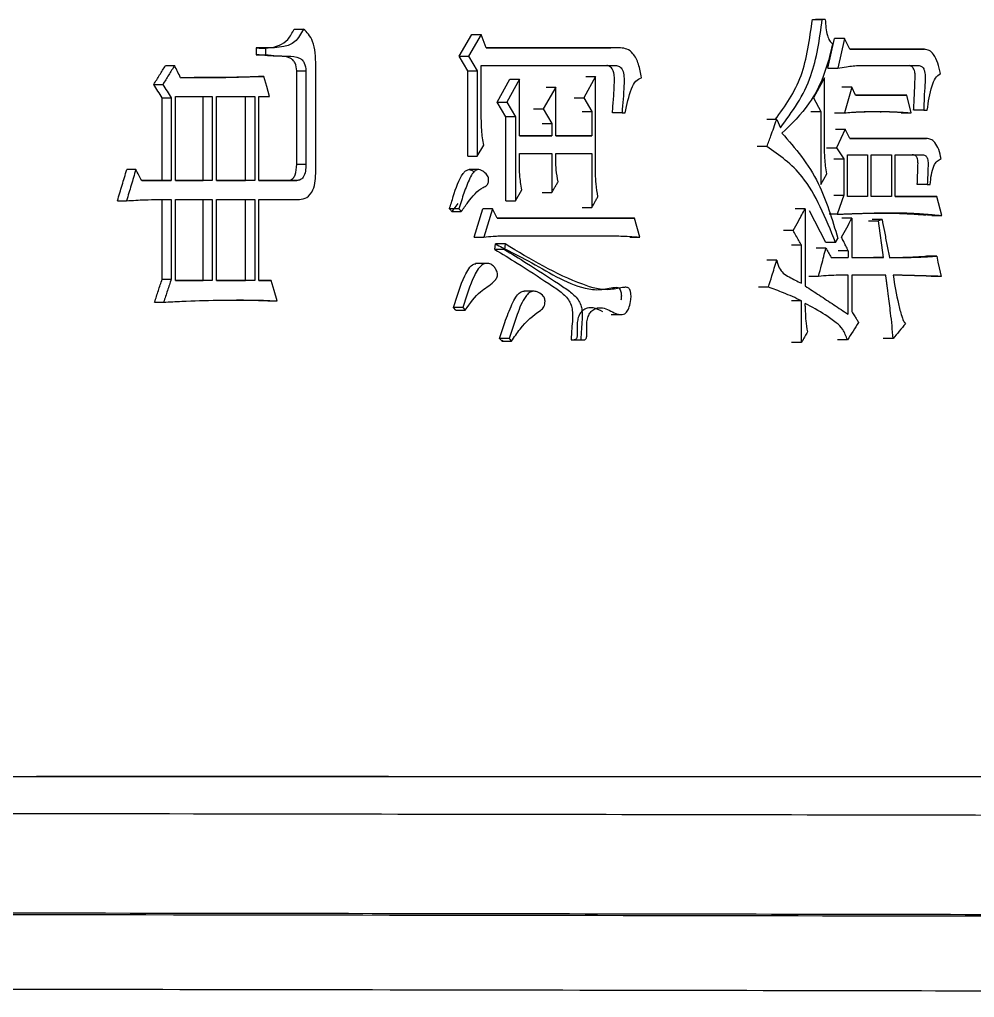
# Model space of a CAD drawing. Header units: millimetres. Extents: x 2278 to 4715, y 679 to 2402.
# Drawn here: x 3396.47 to 3404.12, y 967.15 to 974.97 of the extents above; entities that cross this region are included whole.
import ezdxf

# ---------------------------------------------------------------- set-up
doc = ezdxf.new("R2010")
doc.units = ezdxf.units.MM

msp = doc.modelspace()

# ---------------------------------------------------------------- linework, layer by layer
at = {"color": 7, "linetype": 'Continuous', "lineweight": 25}
for p, q in [((3402.8216, 974.9713), (3402.9006, 974.9713)), ((3402.9244, 974.9713), (3402.8453, 974.9713)), ((3402.9244, 974.9713), (3402.9006, 974.9713)), ((3398.6736, 974.8955), (3398.7476, 974.8955)), ((3399.9932, 974.6792), (3400.0953, 974.8522)), ((3400.1711, 974.8522), (3400.0689, 974.6792)), ((3400.0953, 974.8522), (3400.1711, 974.8522)), ((3400.2094, 974.7441), (3400.1711, 974.8522)), ((3402.9458, 974.5818), (3402.999, 974.8198)), ((3403.0787, 974.8198), (3402.9994, 974.8198)), ((3403.0787, 974.8198), (3403.0253, 974.5818)), ((3403.1201, 974.7333), (3403.0787, 974.8198)), ((3398.4438, 974.7441), (3398.3702, 974.7441)), ((3398.3702, 974.7441), (3398.3702, 974.69)), ((3398.4438, 974.7441), (3398.4438, 974.69)), ((3401.2854, 974.7441), (3400.2094, 974.7441)), ((3400.2094, 974.7441), (3401.2081, 974.7441)), ((3401.2854, 974.7441), (3401.2082, 974.7441)), ((3403.7182, 974.7333), (3403.1201, 974.7333)), ((3403.1201, 974.7333), (3403.6377, 974.7333)), ((3403.6382, 974.7333), (3403.7182, 974.7333)), ((3398.3702, 974.69), (3398.4438, 974.69)), ((3399.9932, 974.6792), (3400.0689, 974.6792)), ((3400.0634, 974.5602), (3399.9932, 974.6792)), ((3400.0689, 974.6792), (3400.1392, 974.5602)), ((3397.6434, 974.6034), (3397.716, 974.6034)), ((3398.6934, 974.5604), (3398.7674, 974.5604)), ((3398.6934, 973.8138), (3398.6934, 974.5604)), ((3398.7674, 974.5604), (3398.7674, 973.8138)), ((3398.8463, 973.7597), (3398.8463, 974.6034)), ((3400.0634, 974.5602), (3400.1392, 974.5602)), ((3400.0634, 973.8787), (3400.0634, 974.5602)), ((3400.1392, 974.5602), (3400.1392, 973.8787)), ((3400.1711, 974.6034), (3401.2543, 974.6035)), ((3400.1711, 974.1816), (3400.1711, 974.6034)), ((3402.9462, 974.5818), (3403.0253, 974.5818)), ((3403.2028, 974.6035), (3403.6775, 974.6035)), ((3398.3569, 974.5169), (3398.4305, 974.5169)), ((3400.2987, 974.3114), (3400.4, 974.4953)), ((3400.4762, 974.4953), (3400.3748, 974.3114)), ((3400.4, 974.4953), (3400.4762, 974.4953)), ((3400.4762, 974.041), (3400.4762, 974.4953)), ((3401.0862, 974.5169), (3400.9924, 974.3438)), ((3401.0092, 974.5169), (3401.0862, 974.5169)), ((3401.0862, 973.7381), (3401.0862, 974.5169)), ((3402.9184, 974.5061), (3402.8291, 974.3439)), ((3402.9184, 973.9544), (3402.9184, 974.5061)), ((3397.5492, 974.452), (3397.6218, 974.452)), ((3400.7666, 974.4304), (3400.6658, 974.2573)), ((3400.69, 974.4304), (3400.7666, 974.4304)), ((3400.7666, 974.041), (3400.7666, 974.4304)), ((3403.1378, 974.4304), (3403.0585, 974.4304)), ((3403.1378, 974.4304), (3403.0787, 974.2249)), ((3403.1674, 974.3655), (3403.1378, 974.4304)), ((3397.6165, 974.3438), (3397.6891, 974.3438)), ((3397.6165, 973.684), (3397.6165, 974.3438)), ((3397.6891, 974.3438), (3397.6891, 973.684)), ((3397.7228, 973.684), (3397.7228, 974.3546)), ((3397.7228, 974.3546), (3398.0178, 974.3546)), ((3397.9447, 973.684), (3397.9447, 974.3546)), ((3398.0178, 974.3546), (3398.0178, 973.684)), ((3398.0512, 973.684), (3398.0512, 974.3546)), ((3398.0512, 974.3546), (3398.3576, 974.3546)), ((3398.284, 973.684), (3398.2841, 974.3546)), ((3398.3576, 974.3546), (3398.3576, 973.684)), ((3398.3907, 974.3546), (3398.4769, 974.3546)), ((3398.3907, 973.684), (3398.3907, 974.3546)), ((3400.9156, 974.3438), (3400.9924, 974.3438)), ((3400.9924, 974.3438), (3401.0549, 974.2357)), ((3402.8291, 974.3439), (3402.8887, 974.2357)), ((3403.4986, 974.3655), (3403.5784, 974.3655)), ((3403.6134, 974.2249), (3403.5784, 974.3655)), ((3400.2987, 974.3114), (3400.3748, 974.3114)), ((3400.3684, 974.1924), (3400.2987, 974.3114)), ((3400.3748, 974.3114), (3400.4446, 974.1924)), ((3400.5893, 974.2573), (3400.6658, 974.2573)), ((3400.6658, 974.2573), (3400.7351, 974.1383)), ((3403.7124, 974.2465), (3403.6324, 974.2465)), ((3403.7124, 974.2465), (3403.7414, 974.2465)), ((3400.3683, 973.5217), (3400.3684, 974.1924)), ((3400.4446, 974.1924), (3400.3684, 974.1924)), ((3400.4446, 974.1924), (3400.4446, 973.5217)), ((3400.978, 974.2357), (3401.0549, 974.2357)), ((3401.0549, 974.2357), (3401.0549, 974.041)), ((3401.2978, 974.2249), (3401.2206, 974.2249)), ((3401.2978, 974.2249), (3401.3226, 974.2249)), ((3402.5357, 974.1708), (3402.4571, 974.1708)), ((3402.5357, 974.1708), (3402.5657, 974.1059)), ((3402.8097, 974.2357), (3402.8887, 974.2357)), ((3402.8887, 974.2357), (3402.8887, 973.6516)), ((3402.9994, 974.2249), (3403.0787, 974.2249)), ((3403.5335, 974.2249), (3403.6134, 974.2249)), ((3400.6586, 974.1383), (3400.7351, 974.1383)), ((3400.7351, 974.1383), (3400.7351, 974.041)), ((3403.0054, 974.0951), (3403.0846, 974.0951)), ((3403.0846, 974.0951), (3403.0135, 973.9436)), ((3403.1201, 974.0193), (3403.0846, 974.0951)), ((3400.7351, 974.041), (3400.4762, 974.041)), ((3400.4762, 974.041), (3400.6585, 974.041)), ((3400.6586, 974.041), (3400.7351, 974.041)), ((3401.0549, 974.041), (3400.7666, 974.041)), ((3400.7666, 974.041), (3400.9779, 974.041)), ((3400.978, 974.041), (3401.0549, 974.041)), ((3403.7356, 974.0194), (3403.1201, 974.0193)), ((3403.1201, 974.0193), (3403.6551, 974.0194)), ((3403.6556, 974.0194), (3403.7356, 974.0194)), ((3400.1392, 973.8787), (3400.1903, 973.9652)), ((3402.4575, 973.9544), (3402.379, 973.9544)), ((3402.9343, 973.9436), (3403.0135, 973.9436)), ((3403.0135, 973.9436), (3403.0727, 973.8571)), ((3400.0634, 973.8787), (3400.1392, 973.8787)), ((3400.4762, 973.9003), (3400.7351, 973.9003)), ((3400.4762, 973.8246), (3400.4762, 973.9003)), ((3400.7351, 973.9003), (3400.7351, 973.5866)), ((3400.7666, 973.9003), (3401.0549, 973.9003)), ((3400.7666, 973.8462), (3400.7666, 973.9003)), ((3401.0549, 973.9003), (3401.0549, 973.4676)), ((3402.9935, 973.8571), (3403.0727, 973.8571)), ((3403.0727, 973.8571), (3403.0727, 973.565)), ((3403.1023, 973.5542), (3403.1023, 973.8895)), ((3403.1023, 973.8895), (3403.2617, 973.8895)), ((3403.2617, 973.8895), (3403.2617, 973.5542)), ((3403.2912, 973.5542), (3403.2912, 973.8895)), ((3403.2912, 973.8895), (3403.4556, 973.8895)), ((3403.4556, 973.8895), (3403.4556, 973.5542)), ((3403.4849, 973.8895), (3403.7007, 973.8895)), ((3403.4849, 973.5542), (3403.4849, 973.8895)), ((3403.6209, 973.8895), (3403.7009, 973.8895)), ((3398.6934, 973.8138), (3398.7674, 973.8138)), ((3397.4057, 973.7705), (3397.3334, 973.7705)), ((3400.1513, 973.7709), (3400.0749, 973.7709)), ((3402.8887, 973.6516), (3402.9363, 973.7381)), ((3397.6891, 973.684), (3397.453, 973.684)), ((3397.453, 973.684), (3397.6165, 973.684)), ((3397.6165, 973.684), (3397.6891, 973.684)), ((3398.0178, 973.684), (3397.7228, 973.684)), ((3397.7228, 973.684), (3397.9447, 973.684)), ((3398.0178, 973.684), (3397.9447, 973.684)), ((3398.3576, 973.684), (3398.0512, 973.684)), ((3398.0512, 973.684), (3398.284, 973.684)), ((3398.3576, 973.684), (3398.284, 973.684)), ((3398.6949, 973.684), (3398.3907, 973.684)), ((3398.3907, 973.684), (3398.621, 973.684)), ((3398.621, 973.684), (3398.6949, 973.684)), ((3403.7414, 973.6516), (3403.6614, 973.6516)), ((3403.7414, 973.6516), (3403.7647, 973.6516)), ((3400.4446, 973.5217), (3400.4952, 973.6083)), ((3400.6586, 973.5866), (3400.7351, 973.5866)), ((3402.9935, 973.565), (3403.0727, 973.565)), ((3403.0727, 973.565), (3403.0194, 973.4136)), ((3403.2617, 973.5542), (3403.1023, 973.5542)), ((3403.2617, 973.5542), (3403.1823, 973.5542)), ((3403.4556, 973.5542), (3403.2912, 973.5542)), ((3403.4556, 973.5542), (3403.3759, 973.5542)), ((3403.8169, 973.5542), (3403.4849, 973.5542)), ((3403.4849, 973.5542), (3403.7363, 973.5542)), ((3403.7367, 973.5542), (3403.8169, 973.5542)), ((3403.8574, 973.4028), (3403.8169, 973.5542)), ((3397.259, 973.5217), (3397.3312, 973.5217)), ((3397.6165, 972.8943), (3397.6165, 973.5325)), ((3397.6891, 973.5325), (3397.6891, 972.8943)), ((3397.7228, 972.8835), (3397.7228, 973.5325)), ((3397.7228, 973.5325), (3398.0178, 973.5325)), ((3397.9447, 972.8835), (3397.9447, 973.5325)), ((3398.0178, 973.5325), (3398.0178, 972.8835)), ((3398.0512, 972.8835), (3398.0512, 973.5325)), ((3398.0512, 973.5325), (3398.3576, 973.5325)), ((3398.284, 972.8835), (3398.284, 973.5325)), ((3398.3576, 973.5325), (3398.3576, 972.8835)), ((3398.3907, 973.5325), (3398.7147, 973.5325)), ((3398.3907, 972.8835), (3398.3907, 973.5325)), ((3399.9825, 973.4987), (3399.9357, 973.4352)), ((3400.3683, 973.5217), (3400.4446, 973.5217)), ((3400.978, 973.4676), (3401.0549, 973.4676)), ((3399.9921, 973.4568), (3399.9165, 973.4568)), ((3399.9357, 973.4352), (3400.0113, 973.4352)), ((3400.1144, 973.2297), (3400.1844, 973.4568)), ((3400.2603, 973.4568), (3400.1844, 973.4568)), ((3400.2603, 973.4568), (3400.1903, 973.2297)), ((3400.2985, 973.3811), (3400.2603, 973.4568)), ((3401.397, 973.3811), (3400.2985, 973.3811)), ((3400.2985, 973.3811), (3401.3196, 973.3811)), ((3401.3197, 973.3811), (3401.397, 973.3811)), ((3401.4403, 973.2297), (3401.397, 973.3811)), ((3402.7634, 973.4568), (3402.6846, 973.4568)), ((3402.7634, 973.4568), (3402.7634, 972.8403)), ((3402.928, 973.1864), (3402.7994, 973.4395)), ((3403.0194, 973.4136), (3402.956, 973.4136)), ((3403.1378, 973.3811), (3403.0585, 973.3811)), ((3403.1378, 973.3811), (3403.1378, 973.0674)), ((3403.7767, 973.4028), (3403.7093, 973.4085)), ((3403.7772, 973.4028), (3403.8574, 973.4028)), ((3403.2704, 973.3595), (3403.35, 973.3595)), ((3403.3794, 973.3703), (3403.2998, 973.3703)), ((3403.3794, 973.3703), (3403.35, 973.3595)), ((3400.1144, 973.2297), (3400.1903, 973.2297)), ((3400.3684, 973.2405), (3401.2232, 973.2405)), ((3401.1461, 973.2405), (3401.2232, 973.2405)), ((3401.363, 973.2297), (3401.4403, 973.2297)), ((3402.6677, 973.2838), (3402.589, 973.2838)), ((3400.2796, 973.1323), (3400.286, 973.1756)), ((3400.3621, 973.1756), (3400.286, 973.1756)), ((3400.3621, 973.1756), (3400.3557, 973.1323)), ((3402.7335, 973.1648), (3402.6547, 973.1648)), ((3402.7335, 972.8619), (3402.7335, 973.1648)), ((3403.0075, 973.1864), (3403.0253, 973.2188)), ((3400.3557, 973.1323), (3400.2796, 973.1323)), ((3402.9303, 973.1431), (3402.8513, 973.1431)), ((3402.9719, 973.0674), (3403.1082, 973.0674)), ((3403.1082, 973.1215), (3403.029, 973.1215)), ((3403.029, 973.0674), (3403.1082, 973.0674)), ((3403.1082, 973.1215), (3403.1082, 973.0674)), ((3403.1378, 973.0674), (3403.3911, 973.0674)), ((3403.3911, 973.0674), (3403.3115, 973.0674)), ((3403.8169, 973.0782), (3403.7363, 973.0782)), ((3400.2011, 973.0187), (3400.1252, 973.0186)), ((3402.5357, 973.0458), (3402.4568, 973.0458)), ((3402.8708, 972.916), (3402.7918, 972.916)), ((3403.1082, 972.6131), (3403.1082, 972.9268)), ((3403.4087, 972.9268), (3403.1378, 972.9268)), ((3403.1378, 972.9268), (3403.1378, 972.6347)), ((3403.8516, 972.916), (3403.7714, 972.916)), ((3397.6165, 972.8943), (3397.6891, 972.8943)), ((3398.0178, 972.8835), (3397.7228, 972.8835)), ((3397.7228, 972.8835), (3397.9447, 972.8835)), ((3398.0178, 972.8835), (3397.9447, 972.8835)), ((3398.3576, 972.8835), (3398.0512, 972.8835)), ((3398.0512, 972.8835), (3398.284, 972.8835)), ((3398.3576, 972.8835), (3398.284, 972.8835)), ((3398.4901, 972.8835), (3398.3907, 972.8835)), ((3398.3907, 972.8835), (3398.4165, 972.8835)), ((3398.4165, 972.8835), (3398.4901, 972.8835)), ((3400.5902, 972.7976), (3400.5133, 972.7976)), ((3402.4695, 972.8294), (3402.391, 972.8294)), ((3397.556, 972.7104), (3397.6285, 972.7104)), ((3398.4627, 972.7212), (3398.5365, 972.7212)), ((3402.7335, 972.7213), (3402.6547, 972.7213)), ((3402.7335, 972.3859), (3402.7335, 972.7213)), ((3402.7634, 972.678), (3402.7634, 972.6996)), ((3399.9676, 972.6455), (3399.9485, 972.6672)), ((3399.9676, 972.6455), (3400.0433, 972.6455)), ((3400.0241, 972.6672), (3400.0433, 972.6455)), ((3401.2118, 972.61), (3401.2895, 972.61)), ((3400.3938, 972.4184), (3400.3176, 972.4184)), ((3400.3439, 972.407), (3400.3366, 972.3968)), ((3400.3366, 972.3968), (3400.4128, 972.3968)), ((3400.9156, 972.4075), (3400.9924, 972.4075)), ((3402.7335, 972.3859), (3402.6547, 972.3859)), ((3403.1024, 972.4076), (3403.0231, 972.4076)), ((3403.4673, 972.4184), (3403.3876, 972.4184))]:
    msp.add_line(p, q, dxfattribs=at)
at = {"color": 7, "linetype": 'Continuous', "lineweight": 25, "flags": 128}
for points in [[(3398.4769, 974.3546), (3398.4537, 974.4358), (3398.4305, 974.5169)], [(3399.9357, 973.4352), (3399.9309, 973.4406), (3399.9261, 973.446), (3399.9165, 973.4568)], [(3399.9921, 973.4568), (3400.0017, 973.446), (3400.0113, 973.4352)], [(3403.3911, 973.0674), (3403.3774, 973.1648), (3403.3637, 973.2621), (3403.35, 973.3595)], [(3403.0075, 973.1864), (3402.9722, 973.1864), (3402.9501, 973.1864), (3402.9284, 973.1864)], [(3403.8169, 973.0782), (3403.8269, 973.0312), (3403.837, 972.9842), (3403.8516, 972.916)], [(3398.5365, 972.7212), (3398.5133, 972.8024), (3398.4901, 972.8835)], [(3400.0241, 972.6672), (3399.9961, 972.6672), (3399.9723, 972.6672), (3399.9485, 972.6672)], [(3400.3366, 972.3968), (3400.3318, 972.4023), (3400.327, 972.4078), (3400.3176, 972.4184)], [(3400.3938, 972.4184), (3400.3986, 972.4129), (3400.4057, 972.4048), (3400.4128, 972.3968)], [(3400.8906, 972.4075), (3400.919, 972.4075), (3400.9674, 972.4075)]]:
    msp.add_lwpolyline(points, dxfattribs=at)
at = {"color": 7, "linetype": 'Continuous', "lineweight": 25}
for points, knots in [([(3402.5246, 974.1708), (3402.6028, 974.2791), (3402.7565, 974.4922), (3402.7998, 974.8134), (3402.8212, 974.9713)], [0, 0, 0, 0, 0.508538, 1, 1, 1, 1]), ([(3402.5657, 974.1059), (3402.6593, 974.2332), (3402.8293, 974.4645), (3402.8785, 974.8141), (3402.9006, 974.9713)], [0, 0, 0, 0, 0.550671, 1, 1, 1, 1]), ([(3402.8212, 974.9713), (3402.8256, 974.9713), (3402.8335, 974.9713), (3402.8414, 974.9713), (3402.8449, 974.9713)], [0, 0, 0, 0, 0.56, 1, 1, 1, 1]), ([(3402.9244, 974.9713), (3402.9272, 974.9272), (3402.9312, 974.8663), (3402.9571, 974.7995), (3402.975, 974.7841), (3402.9838, 974.7766)], [0, 0, 0, 0, 0.571542, 0.789948, 1, 1, 1, 1]), ([(3398.3702, 974.7441), (3398.4328, 974.7419), (3398.5203, 974.7389), (3398.6268, 974.8056), (3398.6578, 974.8652), (3398.6736, 974.8955)], [0, 0, 0, 0, 0.552607, 0.772172, 1, 1, 1, 1]), ([(3398.7476, 974.8955), (3398.7267, 974.8574), (3398.6857, 974.7826), (3398.5715, 974.7455), (3398.4922, 974.7446), (3398.4438, 974.7441)], [0, 0, 0, 0, 0.287877, 0.565058, 1, 1, 1, 1]), ([(3398.8463, 974.6034), (3398.8441, 974.6716), (3398.841, 974.7657), (3398.7899, 974.8567), (3398.7616, 974.8827), (3398.7476, 974.8955)], [0, 0, 0, 0, 0.57016, 0.787713, 1, 1, 1, 1]), ([(3401.4527, 974.5061), (3401.4466, 974.5432), (3401.4346, 974.6159), (3401.3921, 974.6988), (3401.3381, 974.7393), (3401.3029, 974.7425), (3401.2854, 974.7441)], [0, 0, 0, 0, 0.292671, 0.574804, 0.788903, 1, 1, 1, 1]), ([(3402.9838, 974.7766), (3402.9617, 974.687), (3402.918, 974.5101), (3402.7799, 974.2566), (3402.654, 974.1357), (3402.5778, 974.0626)], [0, 0, 0, 0, 0.288018, 0.569196, 1, 1, 1, 1]), ([(3403.8458, 974.5386), (3403.8399, 974.5674), (3403.8281, 974.6242), (3403.7972, 974.6906), (3403.7579, 974.7283), (3403.7314, 974.7316), (3403.7182, 974.7333)], [0, 0, 0, 0, 0.291495, 0.574413, 0.789057, 1, 1, 1, 1]), ([(3398.6934, 974.5604), (3398.6907, 974.5821), (3398.6866, 974.616), (3398.6644, 974.6496), (3398.621, 974.6781), (3398.52, 974.6751), (3398.4296, 974.6841), (3398.3702, 974.69)], [0, 0, 0, 0, 0.11952, 0.186238, 0.251201, 0.506978, 1, 1, 1, 1]), ([(3398.4438, 974.69), (3398.5033, 974.6841), (3398.5938, 974.6751), (3398.6949, 974.6781), (3398.7384, 974.6496), (3398.7606, 974.6161), (3398.7647, 974.5821), (3398.7674, 974.5604)], [0, 0, 0, 0, 0.493123, 0.748949, 0.813909, 0.880596, 1, 1, 1, 1]), ([(3397.5492, 974.452), (3397.5649, 974.4772), (3397.5963, 974.5277), (3397.6277, 974.5782), (3397.6434, 974.6034)], [0, 0, 0, 0, 0.499999, 1, 1, 1, 1]), ([(3397.716, 974.6034), (3397.7003, 974.5782), (3397.6689, 974.5277), (3397.6375, 974.4772), (3397.6218, 974.452)], [0, 0, 0, 0, 0.499999, 1, 1, 1, 1]), ([(3397.7631, 974.5061), (3397.7553, 974.5223), (3397.7396, 974.5548), (3397.7239, 974.5872), (3397.716, 974.6034)], [0, 0, 0, 0, 0.5, 1, 1, 1, 1]), ([(3401.2205, 974.2249), (3401.2238, 974.2632), (3401.2308, 974.3432), (3401.2365, 974.4388), (3401.237, 974.5105), (3401.2327, 974.5499), (3401.2199, 974.5769), (3401.2048, 974.5932), (3401.1898, 974.6005), (3401.1802, 974.6028), (3401.1771, 974.6035)], [0, 0, 0, 0, 0.268829, 0.56133, 0.664341, 0.768404, 0.830798, 0.892792, 0.965759, 1, 1, 1, 1]), ([(3401.2543, 974.6035), (3401.2644, 974.6006), (3401.2849, 974.5947), (3401.3106, 974.5565), (3401.3149, 974.5002), (3401.3118, 974.3898), (3401.304, 974.2979), (3401.2978, 974.2249)], [0, 0, 0, 0, 0.1108835, 0.2260486, 0.356903, 0.4892019, 1, 1, 1, 1]), ([(3403.0253, 974.5818), (3403.048, 974.5861), (3403.0889, 974.5937), (3403.1481, 974.6014), (3403.1845, 974.6028), (3403.2028, 974.6035)], [0, 0, 0, 0, 0.38409, 0.691775, 1, 1, 1, 1]), ([(3403.6319, 974.2465), (3403.6341, 974.2848), (3403.6387, 974.3621), (3403.6412, 974.4531), (3403.6446, 974.5167), (3403.6422, 974.55), (3403.6347, 974.5739), (3403.6242, 974.5908), (3403.6109, 974.5989), (3403.6014, 974.6021), (3403.5971, 974.6036)], [0, 0, 0, 0, 0.2869683, 0.5805964, 0.6801532, 0.7640188, 0.8265218, 0.8781764, 0.9439894, 1, 1, 1, 1]), ([(3403.6775, 974.6036), (3403.6855, 974.6011), (3403.6984, 974.597), (3403.7133, 974.5786), (3403.729, 974.5324), (3403.7182, 974.415), (3403.7147, 974.3135), (3403.7124, 974.2465)], [0, 0, 0, 0, 0.101343, 0.162893, 0.226662, 0.489518, 1, 1, 1, 1]), ([(3397.763, 974.5063), (3397.8166, 974.5064), (3397.9092, 974.5067), (3398.0207, 974.5075), (3398.0884, 974.5081), (3398.1223, 974.5088), (3398.1464, 974.5093), (3398.1995, 974.5104), (3398.2714, 974.5124), (3398.3334, 974.5157), (3398.3569, 974.5169)], [0, 0, 0, 0, 0.269347, 0.464835, 0.56258, 0.611452, 0.635888, 0.68476, 0.880254, 1, 1, 1, 1]), ([(3398.4305, 974.5169), (3398.3921, 974.5149), (3398.3488, 974.5127), (3398.2861, 974.5107), (3398.2234, 974.5094), (3398.1461, 974.5078), (3398.0687, 974.5074), (3398.0202, 974.507), (3397.9862, 974.5068), (3397.9668, 974.5067), (3397.9547, 974.5066), (3397.945, 974.5066), (3397.9352, 974.5065), (3397.9255, 974.5065), (3397.9134, 974.5065), (3397.9037, 974.5064), (3397.8915, 974.5064), (3397.8818, 974.5064), (3397.8696, 974.5063), (3397.8599, 974.5063), (3397.8502, 974.5063), (3397.8404, 974.5062), (3397.8307, 974.5062), (3397.8185, 974.5062), (3397.81, 974.5062), (3397.8015, 974.5062), (3397.7966, 974.5061), (3397.7905, 974.5061), (3397.7857, 974.5061), (3397.7808, 974.5061), (3397.776, 974.5061), (3397.7701, 974.5061), (3397.7654, 974.5061), (3397.7631, 974.5061)], [0, 0, 0, 0, 0.174064, 0.195822, 0.282854, 0.456917, 0.543949, 0.63098, 0.674496, 0.696253, 0.718011, 0.72889, 0.739769, 0.761527, 0.772406, 0.794164, 0.805043, 0.8268, 0.837679, 0.859437, 0.870316, 0.881195, 0.902953, 0.913832, 0.93559, 0.941029, 0.951908, 0.957347, 0.968226, 0.973666, 0.979105, 0.989553, 1, 1, 1, 1]), ([(3401.3226, 974.2249), (3401.3365, 974.2912), (3401.3555, 974.3829), (3401.4046, 974.4836), (3401.4369, 974.4987), (3401.4527, 974.5061)], [0, 0, 0, 0, 0.5729384, 0.7913837, 1, 1, 1, 1]), ([(3403.7414, 974.2465), (3403.7505, 974.3131), (3403.7631, 974.4052), (3403.804, 974.5074), (3403.8321, 974.5283), (3403.8458, 974.5386)], [0, 0, 0, 0, 0.571986, 0.790496, 1, 1, 1, 1]), ([(3397.6165, 974.3438), (3397.6053, 974.3618), (3397.5829, 974.3979), (3397.5604, 974.434), (3397.5492, 974.452)], [0, 0, 0, 0, 0.5, 1, 1, 1, 1]), ([(3397.6218, 974.452), (3397.633, 974.434), (3397.6555, 974.3979), (3397.6779, 974.3618), (3397.6891, 974.3438)], [0, 0, 0, 0, 0.499999, 1, 1, 1, 1]), ([(3403.5784, 974.3655), (3403.479, 974.3655), (3403.3425, 974.3655), (3403.2048, 974.3655), (3403.1674, 974.3655)], [0, 0, 0, 0, 0.728341, 1, 1, 1, 1]), ([(3403.1674, 974.3655), (3403.2409, 974.3655), (3403.3516, 974.3655), (3403.4613, 974.3655), (3403.4981, 974.3655)], [0, 0, 0, 0, 0.664139, 1, 1, 1, 1]), ([(3400.1903, 973.9652), (3400.1839, 974.005), (3400.1726, 974.0761), (3400.1716, 974.1493), (3400.1711, 974.1816)], [0, 0, 0, 0, 0.558835, 1, 1, 1, 1]), ([(3402.4575, 973.9544), (3402.468, 973.9835), (3402.4863, 974.034), (3402.5124, 974.1061), (3402.5279, 974.1492), (3402.5357, 974.1708)], [0, 0, 0, 0, 0.402386, 0.701193, 1, 1, 1, 1]), ([(3403.0787, 974.2249), (3403.097, 974.2263), (3403.1246, 974.2284), (3403.1567, 974.2307), (3403.1728, 974.2317), (3403.1888, 974.2326), (3403.237, 974.2352), (3403.3011, 974.2367), (3403.3741, 974.2362), (3403.4129, 974.2351), (3403.4357, 974.2343), (3403.4425, 974.2341), (3403.4516, 974.2337), (3403.4607, 974.2333), (3403.4698, 974.2329), (3403.4766, 974.2326), (3403.4834, 974.2323), (3403.4925, 974.2318), (3403.5016, 974.2314), (3403.5107, 974.2309), (3403.5175, 974.2305), (3403.5266, 974.23), (3403.5357, 974.2295), (3403.547, 974.2289), (3403.5584, 974.2282), (3403.572, 974.2274), (3403.5903, 974.2263), (3403.6041, 974.2254), (3403.6134, 974.2249)], [0, 0, 0, 0, 0.1024398, 0.1536597, 0.1792697, 0.1920747, 0.2432948, 0.4481938, 0.5506355, 0.6530768, 0.6658817, 0.6786867, 0.6914917, 0.7171016, 0.7299066, 0.7427115, 0.7555165, 0.7683215, 0.7939314, 0.8067364, 0.8195413, 0.8323463, 0.8579562, 0.8707612, 0.8963711, 0.9219811, 0.947591, 1, 1, 1, 1]), ([(3403.1657, 974.2312), (3403.1668, 974.2312), (3403.1759, 974.2316), (3403.2642, 974.2352), (3403.3196, 974.2349), (3403.3579, 974.2342), (3403.3659, 974.2339), (3403.3708, 974.2338)], [0, 0, 0, 0, 0.061722, 0.491152, 0.730794, 0.835184, 1, 1, 1, 1]), ([(3402.5778, 974.0626), (3402.684, 973.9402), (3402.8766, 973.718), (3402.9792, 973.3735), (3403.0253, 973.2188)], [0, 0, 0, 0, 0.551113, 1, 1, 1, 1]), ([(3403.8516, 973.8571), (3403.8462, 973.8824), (3403.8357, 973.9322), (3403.806, 973.9873), (3403.7705, 974.016), (3403.7472, 974.0182), (3403.7356, 974.0194)], [0, 0, 0, 0, 0.291879, 0.573778, 0.788361, 1, 1, 1, 1]), ([(3403.0075, 973.1864), (3402.9281, 973.3818), (3402.7886, 973.7249), (3402.5571, 973.8854), (3402.4575, 973.9544)], [0, 0, 0, 0, 0.569597, 1, 1, 1, 1]), ([(3402.9363, 973.7381), (3402.9302, 973.7792), (3402.9197, 973.8503), (3402.9188, 973.9235), (3402.9184, 973.9544)], [0, 0, 0, 0, 0.576908, 1, 1, 1, 1]), ([(3403.6609, 973.6516), (3403.6631, 973.7009), (3403.6659, 973.763), (3403.6676, 973.8373), (3403.6593, 973.8737), (3403.6395, 973.8881), (3403.6266, 973.8891), (3403.6203, 973.8896)], [0, 0, 0, 0, 0.513666, 0.647616, 0.773872, 0.888864, 1, 1, 1, 1]), ([(3403.7007, 973.8896), (3403.7071, 973.8891), (3403.72, 973.8881), (3403.7398, 973.8737), (3403.7481, 973.8373), (3403.7464, 973.763), (3403.7436, 973.7009), (3403.7414, 973.6516)], [0, 0, 0, 0, 0.111245, 0.226323, 0.352571, 0.486481, 1, 1, 1, 1]), ([(3403.7647, 973.6516), (3403.767, 973.6777), (3403.7716, 973.7295), (3403.7894, 973.7963), (3403.8182, 973.8423), (3403.8406, 973.8522), (3403.8516, 973.8571)], [0, 0, 0, 0, 0.2904, 0.575151, 0.790821, 1, 1, 1, 1]), ([(3398.621, 973.684), (3398.6287, 973.6845), (3398.6441, 973.6855), (3398.666, 973.7003), (3398.6903, 973.7409), (3398.6921, 973.7835), (3398.6934, 973.8138)], [0, 0, 0, 0, 0.177833, 0.357864, 0.544114, 1, 1, 1, 1]), ([(3398.7674, 973.8138), (3398.7668, 973.795), (3398.7656, 973.758), (3398.7499, 973.7101), (3398.7223, 973.6862), (3398.704, 973.6847), (3398.6949, 973.684)], [0, 0, 0, 0, 0.293264, 0.577264, 0.790624, 1, 1, 1, 1]), ([(3400.4952, 973.6083), (3400.4889, 973.648), (3400.4777, 973.7192), (3400.4767, 973.7923), (3400.4762, 973.8246)], [0, 0, 0, 0, 0.558836, 1, 1, 1, 1]), ([(3400.7855, 973.6732), (3400.7797, 973.7049), (3400.7695, 973.7616), (3400.7675, 973.8203), (3400.7666, 973.8462)], [0, 0, 0, 0, 0.558879, 1, 1, 1, 1]), ([(3397.259, 973.5217), (3397.2714, 973.5632), (3397.2962, 973.6461), (3397.321, 973.729), (3397.3334, 973.7705)], [0, 0, 0, 0, 0.5, 1, 1, 1, 1]), ([(3397.4057, 973.7705), (3397.3933, 973.729), (3397.3684, 973.6461), (3397.3436, 973.5632), (3397.3312, 973.5217)], [0, 0, 0, 0, 0.499999, 1, 1, 1, 1]), ([(3397.453, 973.684), (3397.4451, 973.6984), (3397.4294, 973.7272), (3397.4136, 973.7561), (3397.4057, 973.7705)], [0, 0, 0, 0, 0.500001, 1, 1, 1, 1]), ([(3398.7147, 973.5325), (3398.7355, 973.5346), (3398.7776, 973.5387), (3398.8257, 973.6003), (3398.8441, 973.6811), (3398.8456, 973.7334), (3398.8463, 973.7597)], [0, 0, 0, 0, 0.266734, 0.54095, 0.768753, 1, 1, 1, 1]), ([(3399.9165, 973.4568), (3399.9267, 973.4894), (3399.9575, 973.5876), (3399.9926, 973.7044), (3400.0453, 973.7621), (3400.069, 973.7735), (3400.093, 973.7675), (3400.107, 973.7573), (3400.114, 973.7521)], [0, 0, 0, 0, 0.229685, 0.691562, 0.770769, 0.85031, 0.924651, 1, 1, 1, 1]), ([(3400.0113, 973.4352), (3400.0288, 973.4597), (3400.0815, 973.5337), (3400.1487, 973.6153), (3400.2112, 973.6388), (3400.225, 973.6574), (3400.2294, 973.6713), (3400.2305, 973.6874), (3400.2283, 973.7049), (3400.2216, 973.7232), (3400.2032, 973.7455), (3400.1791, 973.7613), (3400.1519, 973.7734), (3400.1281, 973.7667), (3400.1019, 973.7445), (3400.0686, 973.681), (3400.0309, 973.5838), (3400.0051, 973.4993), (3399.9921, 973.4568)], [0, 0, 0, 0, 0.109185, 0.329159, 0.383764, 0.397994, 0.412315, 0.428913, 0.44575, 0.465116, 0.490353, 0.552222, 0.585254, 0.61868, 0.660425, 0.720614, 0.859403, 1, 1, 1, 1]), ([(3401.1049, 973.5542), (3401.0988, 973.5878), (3401.0878, 973.648), (3401.0867, 973.7105), (3401.0862, 973.7381)], [0, 0, 0, 0, 0.558545, 1, 1, 1, 1]), ([(3400.7351, 973.5866), (3400.7423, 973.599), (3400.7543, 973.6196), (3400.7711, 973.6484), (3400.7807, 973.6649), (3400.7855, 973.6732)], [0, 0, 0, 0, 0.42837, 0.714189, 1, 1, 1, 1]), ([(3401.0549, 973.4676), (3401.0621, 973.48), (3401.074, 973.5006), (3401.0906, 973.5294), (3401.1001, 973.5459), (3401.1049, 973.5542)], [0, 0, 0, 0, 0.428365, 0.714185, 1, 1, 1, 1]), ([(3397.3312, 973.5217), (3397.3803, 973.5245), (3397.4646, 973.5292), (3397.5839, 973.5318), (3397.654, 973.5323), (3397.6891, 973.5325)], [0, 0, 0, 0, 0.41049, 0.705225, 1, 1, 1, 1]), ([(3402.6677, 973.2838), (3402.6815, 973.3087), (3402.7044, 973.35), (3402.7363, 973.4077), (3402.7544, 973.4405), (3402.7634, 973.4568)], [0, 0, 0, 0, 0.432644, 0.716322, 1, 1, 1, 1]), ([(3403.0194, 973.4136), (3403.0247, 973.4138), (3403.0352, 973.4142), (3403.0509, 973.4148), (3403.0667, 973.4154), (3403.0825, 973.416), (3403.0956, 973.4164), (3403.1087, 973.4169), (3403.1192, 973.4173), (3403.1297, 973.4177), (3403.1376, 973.418), (3403.1441, 973.4182), (3403.1533, 973.4185), (3403.1625, 973.4189), (3403.1729, 973.4192), (3403.1808, 973.4195), (3403.1913, 973.4198), (3403.2017, 973.4202), (3403.2148, 973.4206), (3403.2253, 973.4209), (3403.2357, 973.4213), (3403.2423, 973.4214), (3403.2488, 973.4216), (3403.2553, 973.4218), (3403.2619, 973.422), (3403.2684, 973.4222), (3403.2749, 973.4224), (3403.2815, 973.4226), (3403.288, 973.4227), (3403.2945, 973.4229), (3403.301, 973.4231), (3403.3076, 973.4232), (3403.3141, 973.4234), (3403.3206, 973.4235), (3403.3271, 973.4237), (3403.3415, 973.424), (3403.3962, 973.4251), (3403.469, 973.4257), (3403.5416, 973.4246), (3403.5779, 973.4234), (3403.5986, 973.4226), (3403.6141, 973.4219), (3403.6296, 973.4211), (3403.6451, 973.4202), (3403.658, 973.4194), (3403.6709, 973.4185), (3403.6838, 973.4176), (3403.6967, 973.4167), (3403.7096, 973.4157), (3403.7224, 973.4147), (3403.7379, 973.4135), (3403.7508, 973.4124), (3403.7636, 973.4113), (3403.7765, 973.4102), (3403.7893, 973.409), (3403.8022, 973.4079), (3403.815, 973.4067), (3403.8278, 973.4055), (3403.842, 973.4042), (3403.851, 973.4034), (3403.8574, 973.4028)], [0, 0, 0, 0, 0.018603, 0.037206, 0.055809, 0.074412, 0.093015, 0.102316, 0.120919, 0.130221, 0.139522, 0.148824, 0.153474, 0.172077, 0.181379, 0.19068, 0.199982, 0.218585, 0.227886, 0.246489, 0.255791, 0.265092, 0.269743, 0.279044, 0.288346, 0.292997, 0.302298, 0.311599, 0.31625, 0.325552, 0.334853, 0.339504, 0.348805, 0.358107, 0.362758, 0.372059, 0.409265, 0.558092, 0.632505, 0.669711, 0.688314, 0.706917, 0.72552, 0.744123, 0.762726, 0.772028, 0.790631, 0.809233, 0.818535, 0.837138, 0.855741, 0.874344, 0.883645, 0.902248, 0.920851, 0.930153, 0.948756, 0.967359, 0.97666, 1, 1, 1, 1]), ([(3403.055, 973.2297), (3403.0688, 973.2549), (3403.0964, 973.3054), (3403.124, 973.3559), (3403.1378, 973.3811)], [0, 0, 0, 0, 0.5, 1, 1, 1, 1]), ([(3403.2287, 973.421), (3403.2287, 973.421), (3403.2287, 973.421), (3403.3081, 973.4231), (3403.4393, 973.4237), (3403.5899, 973.4176), (3403.6754, 973.4121), (3403.7119, 973.4096), (3403.7244, 973.4087), (3403.7295, 973.4083), (3403.7292, 973.4083), (3403.7292, 973.4083)], [0, 0, 0, 0, 0.005956, 0.09253, 0.479471, 0.775614, 0.898514, 0.970424, 0.985739, 0.999253, 1, 1, 1, 1]), ([(3403.3794, 973.3703), (3403.3856, 973.3383), (3403.3985, 973.2718), (3403.418, 973.1708), (3403.4313, 973.1019), (3403.438, 973.0674)], [0, 0, 0, 0, 0.317295, 0.658647, 1, 1, 1, 1]), ([(3400.1903, 973.2297), (3400.2156, 973.233), (3400.2579, 973.2386), (3400.3174, 973.2397), (3400.3514, 973.2402), (3400.3684, 973.2405)], [0, 0, 0, 0, 0.426865, 0.713404, 1, 1, 1, 1]), ([(3401.2232, 973.2405), (3401.245, 973.2402), (3401.2886, 973.2396), (3401.361, 973.2363), (3401.4115, 973.2321), (3401.4403, 973.2297)], [0, 0, 0, 0, 0.300385, 0.600783, 1, 1, 1, 1]), ([(3402.7335, 973.1648), (3402.7266, 973.1773), (3402.7122, 973.2033), (3402.6903, 973.243), (3402.6752, 973.2702), (3402.6677, 973.2838)], [0, 0, 0, 0, 0.314652, 0.657325, 1, 1, 1, 1]), ([(3403.1082, 973.1215), (3403.1018, 973.1346), (3403.0897, 973.1591), (3403.072, 973.1952), (3403.0606, 973.2182), (3403.055, 973.2297)], [0, 0, 0, 0, 0.36195, 0.680974, 1, 1, 1, 1]), ([(3400.286, 973.1756), (3400.3034, 973.1663), (3400.3903, 973.1202), (3400.6305, 973.0042), (3400.8833, 972.8328), (3401.1222, 972.8027), (3401.2078, 972.8274), (3401.2595, 972.8298), (3401.2745, 972.822), (3401.2835, 972.8096), (3401.2903, 972.7891), (3401.2936, 972.7597), (3401.2909, 972.7374), (3401.2894, 972.7252)], [0, 0, 0, 0, 0.049956, 0.249704, 0.686626, 0.796056, 0.90562, 0.927942, 0.938242, 0.948634, 0.960298, 0.978294, 1, 1, 1, 1]), ([(3400.9924, 972.4075), (3400.9953, 972.4077), (3401.0001, 972.4079), (3401.0064, 972.4126), (3401.011, 972.42), (3401.0155, 972.4367), (3401.0167, 972.4786), (3401.0126, 972.5307), (3401.0224, 972.5863), (3401.0394, 972.6225), (3401.0662, 972.6507), (3401.1054, 972.6682), (3401.1745, 972.6628), (3401.2362, 972.6183), (3401.2929, 972.6076), (3401.3204, 972.6156), (3401.3413, 972.637), (3401.359, 972.6761), (3401.3691, 972.723), (3401.3706, 972.7659), (3401.3666, 972.7936), (3401.3601, 972.811), (3401.3518, 972.8218), (3401.3372, 972.8299), (3401.2878, 972.8276), (3401.1694, 972.7931), (3400.8403, 972.8886), (3400.5658, 973.0533), (3400.3621, 973.1756)], [0, 0, 0, 0, 0.005261, 0.008837, 0.012422, 0.017277, 0.029828, 0.061172, 0.078769, 0.096459, 0.112862, 0.137643, 0.170618, 0.238675, 0.261666, 0.275651, 0.289759, 0.306991, 0.331345, 0.347224, 0.357105, 0.364402, 0.370592, 0.376767, 0.392657, 0.46137, 0.600195, 1, 1, 1, 1]), ([(3400.2796, 973.1323), (3400.3392, 973.0958), (3400.4845, 973.007), (3400.6577, 972.8942), (3400.7961, 972.8025), (3400.8587, 972.7484), (3400.8919, 972.6916), (3400.9073, 972.6122), (3400.8955, 972.5172), (3400.8919, 972.4384), (3400.8905, 972.4075)], [0, 0, 0, 0, 0.221958, 0.540906, 0.653572, 0.74861, 0.789223, 0.822078, 0.930486, 1, 1, 1, 1]), ([(3400.3557, 973.1323), (3400.4153, 973.0959), (3400.5607, 973.007), (3400.7341, 972.8944), (3400.8727, 972.8025), (3400.9356, 972.7484), (3400.9689, 972.6913), (3400.9844, 972.6102), (3400.9725, 972.5153), (3400.9688, 972.4366), (3400.9674, 972.4075)], [0, 0, 0, 0, 0.221772, 0.540825, 0.653503, 0.748944, 0.789647, 0.822549, 0.93445, 1, 1, 1, 1]), ([(3402.8708, 972.916), (3402.8789, 972.9469), (3402.8929, 973.0002), (3402.9127, 973.0759), (3402.9244, 973.1207), (3402.9303, 973.1431)], [0, 0, 0, 0, 0.4083, 0.70415, 1, 1, 1, 1]), ([(3402.9303, 973.1431), (3402.9372, 973.1305), (3402.9511, 973.1053), (3402.965, 973.08), (3402.9719, 973.0674)], [0, 0, 0, 0, 0.5000008, 1, 1, 1, 1]), ([(3403.437, 973.0677), (3403.4518, 973.0677), (3403.5093, 973.0677), (3403.6092, 973.0707), (3403.6939, 973.0757), (3403.7363, 973.0782)], [0, 0, 0, 0, 0.147579, 0.573728, 1, 1, 1, 1]), ([(3403.438, 973.0674), (3403.4792, 973.0674), (3403.5217, 973.0674), (3403.5666, 973.0679), (3403.573, 973.068), (3403.5794, 973.0681), (3403.5858, 973.0682), (3403.591, 973.0682), (3403.5974, 973.0684), (3403.6025, 973.0685), (3403.6089, 973.0686), (3403.614, 973.0687), (3403.6204, 973.0689), (3403.6268, 973.069), (3403.6371, 973.0693), (3403.6461, 973.0696), (3403.655, 973.0699), (3403.6614, 973.0702), (3403.6678, 973.0704), (3403.6742, 973.0707), (3403.6806, 973.0709), (3403.6883, 973.0713), (3403.6959, 973.0716), (3403.7023, 973.0719), (3403.7087, 973.0722), (3403.7151, 973.0725), (3403.7215, 973.0729), (3403.7266, 973.0731), (3403.7317, 973.0734), (3403.7368, 973.0737), (3403.7432, 973.074), (3403.7496, 973.0743), (3403.7559, 973.0747), (3403.7623, 973.0751), (3403.7763, 973.0759), (3403.7949, 973.0769), (3403.811, 973.0779), (3403.8169, 973.0782)], [0, 0, 0, 0, 0.32454, 0.334682, 0.354966, 0.37525, 0.385391, 0.405675, 0.415817, 0.436101, 0.446242, 0.466526, 0.476668, 0.496952, 0.517235, 0.557803, 0.567945, 0.588228, 0.608512, 0.618654, 0.638938, 0.659221, 0.679505, 0.699789, 0.709931, 0.730214, 0.750498, 0.76064, 0.770782, 0.791065, 0.801207, 0.821491, 0.841775, 0.851916, 0.8722, 0.953335, 1, 1, 1, 1]), ([(3399.9485, 972.6672), (3399.9754, 972.7556), (3400.0093, 972.8667), (3400.0692, 972.9784), (3400.1009, 973.0129), (3400.1215, 973.0163), (3400.1266, 973.0171)], [0, 0, 0, 0, 0.631823, 0.79327, 0.948374, 1, 1, 1, 1]), ([(3400.0433, 972.6455), (3400.0816, 972.7006), (3400.1495, 972.7981), (3400.2465, 972.8446), (3400.2891, 972.8924), (3400.2982, 972.9128), (3400.3013, 972.9308), (3400.2982, 972.95), (3400.2894, 972.9714), (3400.2732, 972.9957), (3400.2482, 973.0166), (3400.2175, 973.0227), (3400.1815, 973.0152), (3400.145, 972.9792), (3400.0852, 972.8657), (3400.0512, 972.7552), (3400.0241, 972.6672)], [0, 0, 0, 0, 0.207529, 0.367372, 0.400836, 0.41667, 0.431354, 0.448141, 0.466694, 0.497248, 0.538464, 0.578549, 0.619959, 0.682145, 0.746849, 1, 1, 1, 1]), ([(3402.4695, 972.8294), (3402.4787, 972.8596), (3402.4944, 972.9107), (3402.5165, 972.9828), (3402.5293, 973.0248), (3402.5357, 973.0458)], [0, 0, 0, 0, 0.417909, 0.708955, 1, 1, 1, 1]), ([(3402.5357, 973.0458), (3402.5415, 973.0244), (3402.5529, 972.9826), (3402.5895, 972.9355), (3402.6356, 972.912), (3402.6843, 972.8853), (3402.7171, 972.8697), (3402.7335, 972.8619)], [0, 0, 0, 0, 0.178456, 0.349692, 0.567005, 0.783635, 1, 1, 1, 1]), ([(3403.1082, 972.9268), (3403.083, 972.9267), (3403.0308, 972.9266), (3402.9517, 972.9228), (3402.8978, 972.9183), (3402.8708, 972.916)], [0, 0, 0, 0, 0.320269, 0.660054, 1, 1, 1, 1]), ([(3403.4673, 972.4184), (3403.4648, 972.4529), (3403.4598, 972.5219), (3403.4457, 972.6408), (3403.4343, 972.7315), (3403.4265, 972.7914), (3403.4248, 972.804), (3403.4236, 972.8134), (3403.4224, 972.8229), (3403.4213, 972.8308), (3403.4203, 972.8386), (3403.4195, 972.8449), (3403.4185, 972.8528), (3403.4174, 972.8607), (3403.4164, 972.8685), (3403.4153, 972.8764), (3403.4143, 972.8843), (3403.4133, 972.8922), (3403.4122, 972.9), (3403.4112, 972.9079), (3403.4099, 972.9174), (3403.4091, 972.9237), (3403.4087, 972.9268)], [0, 0, 0, 0, 0.201249, 0.402512, 0.701241, 0.738586, 0.757258, 0.77593, 0.794603, 0.813275, 0.822611, 0.841284, 0.85062, 0.869292, 0.887965, 0.897301, 0.915973, 0.934645, 0.943982, 0.962654, 0.981327, 1, 1, 1, 1]), ([(3403.8516, 972.916), (3403.8498, 972.916), (3403.847, 972.9161), (3403.8433, 972.9162), (3403.8396, 972.9163), (3403.835, 972.9165), (3403.8295, 972.9166), (3403.8239, 972.9168), (3403.8184, 972.9169), (3403.8129, 972.9171), (3403.8073, 972.9172), (3403.8018, 972.9174), (3403.7962, 972.9175), (3403.7907, 972.9177), (3403.7852, 972.9179), (3403.7778, 972.9181), (3403.7704, 972.9183), (3403.763, 972.9185), (3403.7574, 972.9186), (3403.7519, 972.9188), (3403.7463, 972.9189), (3403.7408, 972.9191), (3403.7352, 972.9193), (3403.7297, 972.9194), (3403.7241, 972.9196), (3403.7186, 972.9197), (3403.713, 972.9199), (3403.7075, 972.92), (3403.7001, 972.9202), (3403.6927, 972.9205), (3403.6852, 972.9207), (3403.6797, 972.9208), (3403.6741, 972.921), (3403.6686, 972.9211), (3403.663, 972.9213), (3403.6574, 972.9214), (3403.6519, 972.9216), (3403.6463, 972.9218), (3403.6407, 972.9219), (3403.6352, 972.9221), (3403.6278, 972.9223), (3403.6203, 972.9225), (3403.6129, 972.9227), (3403.6073, 972.9229), (3403.6018, 972.923), (3403.5962, 972.9232), (3403.5906, 972.9233), (3403.585, 972.9235), (3403.5795, 972.9236), (3403.5739, 972.9238), (3403.5683, 972.924), (3403.5627, 972.9241), (3403.5571, 972.9243), (3403.5497, 972.9245), (3403.5423, 972.9247), (3403.5348, 972.9249), (3403.5292, 972.9251), (3403.5236, 972.9252), (3403.5181, 972.9254), (3403.5125, 972.9255), (3403.5069, 972.9257), (3403.5013, 972.9258), (3403.4957, 972.926), (3403.4901, 972.9262), (3403.4845, 972.9263), (3403.4769, 972.9265), (3403.4712, 972.9267), (3403.4673, 972.9268)], [0, 0, 0, 0, 0.014477, 0.021715, 0.028953, 0.043429, 0.057906, 0.072382, 0.086858, 0.101335, 0.115811, 0.130287, 0.144764, 0.15924, 0.173716, 0.188193, 0.217145, 0.231622, 0.246098, 0.260574, 0.275051, 0.289527, 0.304003, 0.31848, 0.332956, 0.347432, 0.361908, 0.376385, 0.390861, 0.419814, 0.43429, 0.448766, 0.463243, 0.477719, 0.492195, 0.506672, 0.521148, 0.535624, 0.550101, 0.564577, 0.579053, 0.608006, 0.622482, 0.636959, 0.651435, 0.665911, 0.680388, 0.694864, 0.70934, 0.723817, 0.738293, 0.752769, 0.767246, 0.781722, 0.810675, 0.825151, 0.839627, 0.854104, 0.86858, 0.883056, 0.897533, 0.912009, 0.926485, 0.940962, 0.955438, 0.969914, 1, 1, 1, 1]), ([(3403.4673, 972.9268), (3403.4804, 972.8488), (3403.4991, 972.7368), (3403.5299, 972.6183), (3403.5477, 972.5626), (3403.5604, 972.5457), (3403.5667, 972.5374)], [0, 0, 0, 0, 0.564923, 0.811394, 0.907312, 1, 1, 1, 1]), ([(3397.556, 972.7104), (3397.566, 972.741), (3397.5862, 972.8023), (3397.6064, 972.8636), (3397.6165, 972.8943)], [0, 0, 0, 0, 0.5, 1, 1, 1, 1]), ([(3397.6891, 972.8943), (3397.679, 972.8636), (3397.6588, 972.8023), (3397.6386, 972.741), (3397.6285, 972.7104)], [0, 0, 0, 0, 0.5, 1, 1, 1, 1]), ([(3402.7634, 972.8403), (3402.8016, 972.8152), (3402.8784, 972.7648), (3402.9933, 972.6891), (3403.0699, 972.6384), (3403.1082, 972.6131)], [0, 0, 0, 0, 0.330678, 0.665338, 1, 1, 1, 1]), ([(3400.3176, 972.4184), (3400.3311, 972.4619), (3400.3604, 972.5563), (3400.4044, 972.6664), (3400.4424, 972.7474), (3400.4736, 972.7839), (3400.498, 972.7985), (3400.5113, 972.7966), (3400.5132, 972.7963)], [0, 0, 0, 0, 0.286903, 0.6225, 0.772264, 0.876903, 0.981839, 1, 1, 1, 1]), ([(3400.4128, 972.3968), (3400.4353, 972.4303), (3400.5033, 972.5317), (3400.5914, 972.6111), (3400.6603, 972.6549), (3400.6726, 972.6722), (3400.6797, 972.6935), (3400.6821, 972.7154), (3400.68, 972.7355), (3400.6731, 972.7533), (3400.6535, 972.7764), (3400.6234, 972.7929), (3400.5861, 972.8007), (3400.5532, 972.7871), (3400.5036, 972.7311), (3400.4526, 972.6005), (3400.4146, 972.4828), (3400.3938, 972.4184)], [0, 0, 0, 0, 0.118687, 0.359196, 0.382949, 0.402078, 0.421221, 0.441113, 0.455768, 0.470499, 0.490908, 0.548405, 0.590663, 0.633125, 0.674263, 0.821869, 1, 1, 1, 1]), ([(3402.7335, 972.7213), (3402.7097, 972.7324), (3402.662, 972.7547), (3402.5742, 972.7918), (3402.5097, 972.815), (3402.4695, 972.8294)], [0, 0, 0, 0, 0.274107, 0.548239, 1, 1, 1, 1]), ([(3397.6285, 972.7104), (3397.6766, 972.7126), (3397.821, 972.7194), (3398.0446, 972.7274), (3398.2991, 972.7265), (3398.4573, 972.723), (3398.5365, 972.7212)], [0, 0, 0, 0, 0.157705, 0.473128, 0.736533, 1, 1, 1, 1]), ([(3398.4627, 972.7212), (3398.4154, 972.7224), (3398.3322, 972.7244), (3398.2484, 972.7249), (3398.2122, 972.7251)], [0, 0, 0, 0, 0.568277, 1, 1, 1, 1]), ([(3403.1024, 972.4076), (3403.0912, 972.4376), (3403.0691, 972.497), (3403.0023, 972.5542), (3402.903, 972.626), (3402.8179, 972.6709), (3402.7634, 972.6996)], [0, 0, 0, 0, 0.161067, 0.318631, 0.564031, 1, 1, 1, 1]), ([(3402.7634, 972.678), (3402.7643, 972.6389), (3402.7658, 972.5693), (3402.7766, 972.502), (3402.7813, 972.4725)], [0, 0, 0, 0, 0.5610734, 1, 1, 1, 1]), ([(3401.1429, 972.6322), (3401.1179, 972.6454), (3401.0779, 972.6665), (3401.0223, 972.6664), (3400.9853, 972.648), (3400.959, 972.6176), (3400.9437, 972.5795), (3400.9371, 972.5345), (3400.9384, 972.4953), (3400.9392, 972.4618), (3400.9385, 972.4404), (3400.9356, 972.4249), (3400.9317, 972.4155), (3400.9261, 972.4095), (3400.9204, 972.4075), (3400.9168, 972.4075), (3400.9155, 972.4075)], [0, 0, 0, 0, 0.228435, 0.365959, 0.47747, 0.560756, 0.644414, 0.72173, 0.812952, 0.861162, 0.908003, 0.931324, 0.949965, 0.968751, 0.989061, 1, 1, 1, 1]), ([(3403.1378, 972.6347), (3403.1451, 972.6229), (3403.1576, 972.6026), (3403.1753, 972.5738), (3403.1857, 972.5567), (3403.191, 972.5482)], [0, 0, 0, 0, 0.408883, 0.704441, 1, 1, 1, 1]), ([(3403.191, 972.5482), (3403.1762, 972.5248), (3403.1467, 972.4779), (3403.1171, 972.431), (3403.1024, 972.4076)], [0, 0, 0, 0, 0.5, 1, 1, 1, 1]), ([(3403.5667, 972.5374), (3403.5502, 972.5175), (3403.5171, 972.4779), (3403.4839, 972.4382), (3403.4673, 972.4184)], [0, 0, 0, 0, 0.499998, 1, 1, 1, 1]), ([(3402.7813, 972.4725), (3402.7745, 972.4601), (3402.7631, 972.4395), (3402.7472, 972.4107), (3402.7381, 972.3942), (3402.7335, 972.3859)], [0, 0, 0, 0, 0.428361, 0.714181, 1, 1, 1, 1]), ([(3400.9674, 972.4075), (3400.9721, 972.4075), (3400.9804, 972.4075), (3400.9888, 972.4075), (3400.9924, 972.4075)], [0, 0, 0, 0, 0.56, 1, 1, 1, 1]), ([(3353.6845, 968.915), (3354.3309, 968.915), (3357.5662, 968.915), (3363.3181, 968.9151), (3369.5177, 968.9152), (3375.5272, 968.9152), (3380.1666, 968.9152), (3385.7038, 968.9153), (3389.9122, 968.9153), (3394.8467, 968.9154), (3399.4444, 968.9154), (3403.5395, 968.9154), (3407.2211, 968.9155), (3409.8296, 968.9155), (3412.6396, 968.9156), (3414.51, 968.9157), (3416.5382, 968.9157), (3417.2945, 968.9158), (3417.8232, 968.9159)], [0, 0, 0, 0, 0.020124, 0.100733, 0.181328, 0.221587, 0.302184, 0.342442, 0.423039, 0.463298, 0.543894, 0.624491, 0.664749, 0.745346, 0.785604, 0.8662, 0.906458, 1, 1, 1, 1]), ([(3399.4275, 968.9154), (3398.988, 968.9154), (3398.1068, 968.9154), (3397.1093, 968.9154), (3396.6094, 968.9154)], [0, 0, 0, 0, 0.498815, 1, 1, 1, 1]), ([(3346.5455, 968.6469), (3347.8178, 968.6469), (3350.1442, 968.6468), (3353.5077, 968.6464), (3356.6408, 968.6459), (3359.7569, 968.6451), (3362.8507, 968.6442), (3365.9162, 968.6431), (3368.9477, 968.6418), (3373.2017, 968.6397), (3378.7421, 968.6364), (3385.486, 968.6312), (3392.2136, 968.6245), (3397.9345, 968.6171), (3402.6551, 968.6095), (3406.4578, 968.6021), (3409.8919, 968.5938), (3412.8503, 968.5848), (3415.3038, 968.5751), (3416.3493, 968.5682), (3416.8811, 968.5648)], [0, 0, 0, 0, 0.037781, 0.069081, 0.100468, 0.131943, 0.163506, 0.195157, 0.226895, 0.258722, 0.330934, 0.408983, 0.49287, 0.582593, 0.645672, 0.711347, 0.779618, 0.850484, 0.923944, 1, 1, 1, 1]), ([(3417.6372, 967.7656), (3417.1375, 967.7689), (3416.1516, 967.7754), (3413.8711, 967.7847), (3411.1103, 967.7933), (3407.8819, 967.8014), (3404.2713, 967.8087), (3399.7252, 967.8164), (3394.1221, 967.8241), (3387.4034, 967.8313), (3380.5008, 967.8371), (3373.5713, 967.8415), (3366.7473, 967.8448), (3360.1372, 967.847), (3353.8273, 967.8483), (3349.323, 967.8488), (3346.9403, 967.8488), (3346.5455, 967.8488)], [0, 0, 0, 0, 0.07139, 0.140843, 0.208359, 0.273937, 0.337578, 0.399281, 0.488173, 0.572709, 0.652888, 0.72871, 0.800173, 0.867277, 0.930021, 0.988406, 1, 1, 1, 1]), ([(3418.174, 967.7517), (3417.4491, 967.7562), (3415.9994, 967.7653), (3412.2091, 967.7782), (3407.311, 967.7903), (3401.2703, 967.8013), (3394.2224, 967.811), (3386.2795, 967.8193), (3377.5797, 967.826), (3368.2729, 967.831), (3359.831, 967.8338), (3352.5509, 967.8352), (3348.5473, 967.8354), (3346.5455, 967.8355)], [0, 0, 0, 0, 0.0981345, 0.196269, 0.2944034, 0.3925379, 0.4906723, 0.5888066, 0.686941, 0.7850753, 0.8832097, 0.9416048, 1, 1, 1, 1]), ([(3328.1584, 967.244), (3331.1831, 967.2448), (3337.2196, 967.2465), (3346.3727, 967.2468), (3355.4146, 967.2455), (3364.242, 967.2425), (3372.7342, 967.2379), (3379.5786, 967.2326), (3385.0357, 967.2276), (3389.3885, 967.2229), (3393.8464, 967.2173), (3398.325, 967.2108), (3402.4588, 967.2036), (3406.1993, 967.1958), (3409.5175, 967.1877), (3412.5528, 967.1786), (3415.205, 967.1687), (3417.4399, 967.158), (3418.4178, 967.1505), (3418.917, 967.1467)], [0, 0, 0, 0, 0.074691, 0.149062, 0.223115, 0.296848, 0.370262, 0.443356, 0.483243, 0.526636, 0.573536, 0.623941, 0.677851, 0.725458, 0.775499, 0.827974, 0.882883, 0.940225, 1, 1, 1, 1])]:
    msp.add_open_spline(points, degree=3, knots=knots, dxfattribs=at)

doc.saveas('drawing.dxf')
